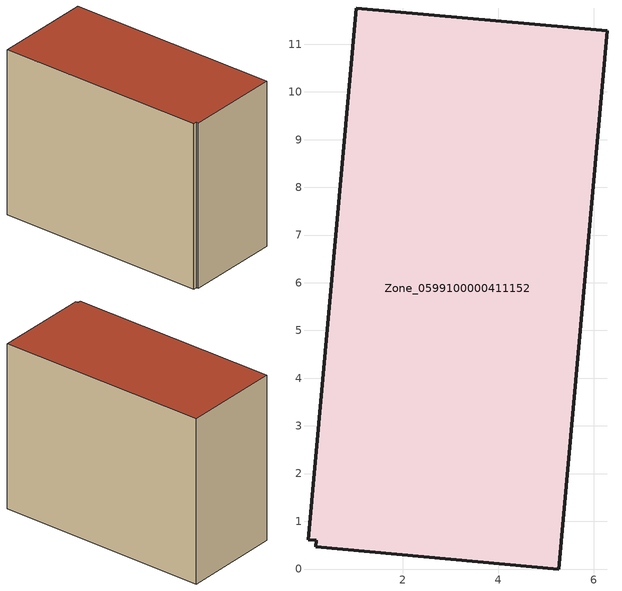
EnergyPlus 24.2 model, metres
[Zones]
Zone_0599100000411152
 floor ground (C_G): 0.17,0.46 0.18,0.6 0.01,0.61 1.02,11.76 6.29,11.28 5.27,0 z0
 wall outside (C_F): 5.27,0 6.29,11.28 1.02,11.76 0.01,0.61 0.18,0.6 0.17,0.46 5.27,0 z0:8.89
 roof outside (C_R): 0.18,0.6 0.17,0.46 5.27,0 6.29,11.28 1.02,11.76 0.01,0.61 z8.89
[BUILDING]
Pand.0599100000411152: North Axis=0; Terrain=City; Loads Convergence Tolerance Value=0.04; Temperature Convergence Tolerance Value=0.4; Solar Distribution=FullExterior; Maximum Number of Warmup Days=25; Minimum Number of Warmup Days=1
[Site:Location]
Rotterdam.The.Hague.AP_ZH_NLD Design_Conditions: Latitude=51.96; Longitude=4.45; Time Zone=1; Elevation=-4.5
[SITE:GROUNDTEMPERATURE:BUILDINGSURFACE]
18, 18, 18, 18, 18, 18, 18, 18, 18, 18, 18, 18
[MATERIAL] Thermal Absorptance=0.9; Solar Absorptance=0.7; Visible Absorptance=0.7
Name | Roughness | Thickness | Conductivity | Density | Specific Heat
G.TI.1992-2005 | MediumSmooth | 0.15 | 0.06 | 540 | 1210
F.TI.1992-2005 | Rough | 0.3 | 0.12 | 1920 | 840
R.TI.1992-2005 | MediumRough | 0.2 | 0.08 | 1500 | 1000
[CONSTRUCTION]
C_G: G.TI.1992-2005
C_F: F.TI.1992-2005
C_R: R.TI.1992-2005
[ZONE]
Zone_0599100000411152: Type=1; Multiplier=1; Ceiling Height=Autocalculate; Volume=Autocalculate; Floor Area=autocalculate; Part of Total Floor Area=Yes
[ZONEINFILTRATION:DESIGNFLOWRATE]
Infil_Zone_0599100000411152: Zone or ZoneList or Space or SpaceList=Zone_0599100000411152; Schedule=AlwaysOn; Design Flow Rate Calculation Method=Flow/Area; Flow Rate per Floor Area=0.0015; Constant Term Coefficient=1; Temperature Term Coefficient=0; Velocity Term Coefficient=0; Velocity Squared Term Coefficient=0
[HVACTEMPLATE:ZONE:IDEALLOADSAIRSYSTEM]
Zone_0599100000411152: Maximum Heating Supply Air Temperature=50; Minimum Cooling Supply Air Temperature=13; Maximum Heating Supply Air Humidity Ratio=0.0156; Minimum Cooling Supply Air Humidity Ratio=0.0077; Heating Limit=NoLimit; Cooling Limit=NoLimit; Dehumidification Control Type=ConstantSensibleHeatRatio; Cooling Sensible Heat Ratio=0.7; Dehumidification Setpoint=60; Humidification Control Type=None; Humidification Setpoint=30; Outdoor Air Method=None; Outdoor Air Flow Rate per Person=0.00944; Outdoor Air Flow Rate per Zone Floor Area=0; Outdoor Air Flow Rate per Zone=0; Demand Controlled Ventilation Type=None; Outdoor Air Economizer Type=NoEconomizer; Heat Recovery Type=None; Sensible Heat Recovery Effectiveness=0.7; Latent Heat Recovery Effectiveness=0.65
[ZONECONTROL:THERMOSTAT]
ThermostatControl_Zone_0599100000411152: Zone or ZoneList=Zone_0599100000411152; Control Type Schedule=DualSetpointControlType; Control 1=Thermostat_Zone_0599100000411152; Temperature Difference Between Cutout And Setpoint=0
[THERMOSTATSETPOINT:DUALSETPOINT]
Thermostat_Zone_0599100000411152: Heating Setpoint Temperature Schedule=HeatingSetpoint_Zone_0599100000411152; Cooling Setpoint Temperature Schedule=CoolingSetpoint_Zone_0599100000411152
[SCHEDULE:COMPACT]
HeatingSetpoint_Zone_0599100000411152: Through: 12/31, For: AllDays, Until: 24:00, 21
CoolingSetpoint_Zone_0599100000411152: Through: 12/31, For: AllDays, Until: 24:00, 24
DualSetpointControlType: Through: 12/31, For: AllDays, Until: 24:00, 4
AlwaysOn: Through: 12/31, For: AllDays, Until: 24:00, 1
